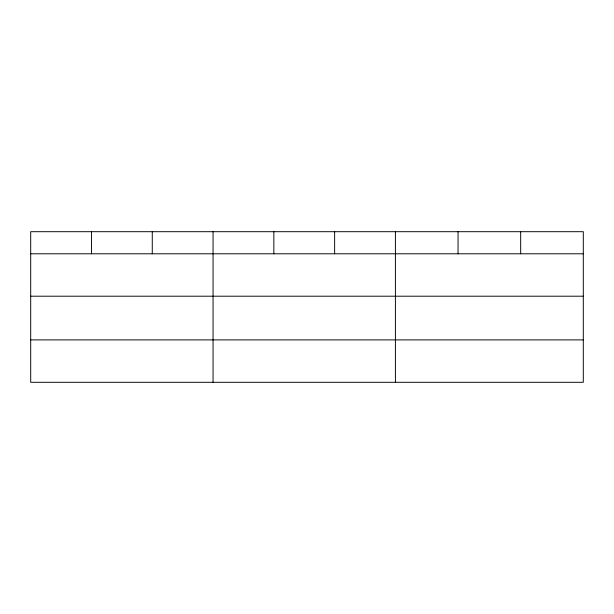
<?xml version="1.0" encoding="UTF-8"?>
<svg xmlns="http://www.w3.org/2000/svg" width="614" height="614" viewBox="0 0 614 614"><rect width="100%" height="100%" fill="white"/><g stroke="black" fill="none" stroke-linecap="round" stroke-linejoin="round"><path stroke-width="0.92" d="M583.3 296.201L583.3 231.693L30.7 231.693L30.7 382.307L583.3 382.307L583.3 296.201L30.7 296.201M30.7 253.789L583.3 253.789M30.7 339.895L583.3 339.895M520.672 231.693L520.672 253.789M458.044 231.693L458.044 253.789M395.416 231.693L395.416 382.307M334.63 231.693L334.63 253.789M273.844 231.693L273.844 253.789M213.058 231.693L213.058 382.307M152.272 231.693L152.272 253.789M91.486 231.693L91.486 253.789"/></g></svg>
